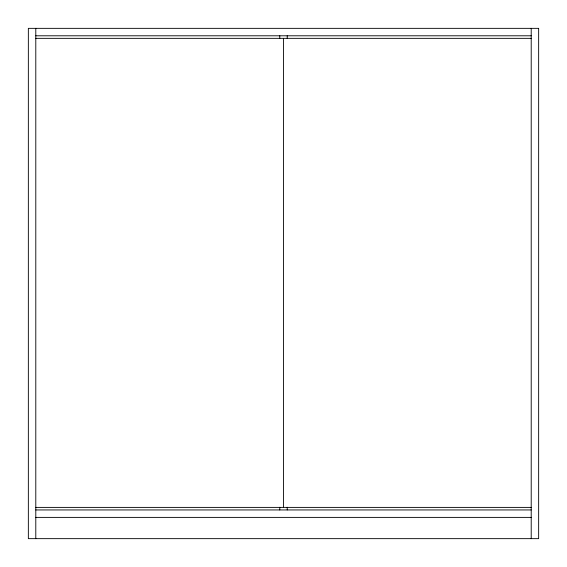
<?xml version="1.0" encoding="UTF-8"?>
<svg xmlns="http://www.w3.org/2000/svg" width="567" height="567" viewBox="0 0 567 567"><rect width="100%" height="100%" fill="white"/><g stroke="black" fill="none" stroke-linecap="round" stroke-linejoin="round"><path stroke-width="0.85" d="M35.792 35.792L531.208 35.792M35.792 38.343L531.208 38.343M35.792 507.394L531.208 507.394M35.792 509.946L531.208 509.946M35.792 517.388L531.208 517.388M531.208 28.35L531.208 538.65M287.221 35.792L287.221 38.443M287.221 507.295L287.221 509.946M283.5 38.343L283.5 507.394M279.779 35.792L279.779 38.443M279.779 507.295L279.779 509.946M35.792 28.35L35.792 538.65M538.65 28.35L28.35 28.35L28.35 538.65L538.65 538.65L538.65 28.35"/></g></svg>
